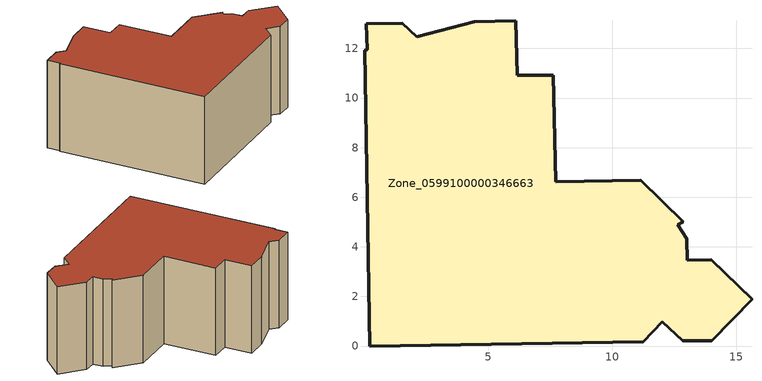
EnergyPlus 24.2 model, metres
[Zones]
Zone_0599100000346663
 floor ground (C_G): 0.02,11.92 0.12,11.94 0.09,12.99 1.53,13.02 2.12,12.47 4.45,13.08 6.12,13.11 6.17,10.92 7.63,10.92 7.72,6.62 11.15,6.69 12.87,5.01 12.65,4.88 13.02,4.33 13.03,3.46 14,3.49 15.64,1.89 14.02,0.22 12.85,0.21 12.02,0.99 11.25,0.18 0.22,0 z0
 wall outside (C_F): 0.22,0 11.25,0.18 12.02,0.99 12.85,0.21 14.02,0.22 15.64,1.89 14,3.49 13.03,3.46 13.02,4.33 12.65,4.88 12.87,5.01 11.15,6.69 7.72,6.62 7.63,10.92 6.17,10.92 6.12,13.11 4.45,13.08 2.12,12.47 1.53,13.02 0.09,12.99 0.12,11.94 0.02,11.92 0.22,0 z0:7.25
 roof outside (C_R): 0.12,11.94 0.02,11.92 0.22,0 11.25,0.18 12.02,0.99 12.85,0.21 14.02,0.22 15.64,1.89 14,3.49 13.03,3.46 13.02,4.33 12.65,4.88 12.87,5.01 11.15,6.69 7.72,6.62 7.63,10.92 6.17,10.92 6.12,13.11 4.45,13.08 2.12,12.47 1.53,13.02 0.09,12.99 z7.25
[BUILDING]
Pand.0599100000346663: North Axis=0; Terrain=City; Loads Convergence Tolerance Value=0.04; Temperature Convergence Tolerance Value=0.4; Solar Distribution=FullExterior; Maximum Number of Warmup Days=25; Minimum Number of Warmup Days=1
[Site:Location]
Rotterdam.The.Hague.AP_ZH_NLD Design_Conditions: Latitude=51.96; Longitude=4.45; Time Zone=1; Elevation=-4.5
[SITE:GROUNDTEMPERATURE:BUILDINGSURFACE]
18, 18, 18, 18, 18, 18, 18, 18, 18, 18, 18, 18
[MATERIAL] Thermal Absorptance=0.9; Solar Absorptance=0.7; Visible Absorptance=0.7
Name | Roughness | Thickness | Conductivity | Density | Specific Heat
G.D.1992-2005 | MediumSmooth | 0.15 | 0.06 | 540 | 1210
F.D.1992-2005 | Rough | 0.3 | 0.12 | 1920 | 840
R.D.1992-2005 | MediumRough | 0.2 | 0.08 | 1500 | 1000
[CONSTRUCTION]
C_G: G.D.1992-2005
C_F: F.D.1992-2005
C_R: R.D.1992-2005
[ZONE]
Zone_0599100000346663: Type=1; Multiplier=1; Ceiling Height=Autocalculate; Volume=Autocalculate; Floor Area=autocalculate; Part of Total Floor Area=Yes
[ZONEINFILTRATION:DESIGNFLOWRATE]
Infil_Zone_0599100000346663: Zone or ZoneList or Space or SpaceList=Zone_0599100000346663; Schedule=AlwaysOn; Design Flow Rate Calculation Method=Flow/Area; Flow Rate per Floor Area=0.0021; Constant Term Coefficient=1; Temperature Term Coefficient=0; Velocity Term Coefficient=0; Velocity Squared Term Coefficient=0
[HVACTEMPLATE:ZONE:IDEALLOADSAIRSYSTEM]
Zone_0599100000346663: Maximum Heating Supply Air Temperature=50; Minimum Cooling Supply Air Temperature=13; Maximum Heating Supply Air Humidity Ratio=0.0156; Minimum Cooling Supply Air Humidity Ratio=0.0077; Heating Limit=NoLimit; Cooling Limit=NoLimit; Dehumidification Control Type=ConstantSensibleHeatRatio; Cooling Sensible Heat Ratio=0.7; Dehumidification Setpoint=60; Humidification Control Type=None; Humidification Setpoint=30; Outdoor Air Method=None; Outdoor Air Flow Rate per Person=0.00944; Outdoor Air Flow Rate per Zone Floor Area=0; Outdoor Air Flow Rate per Zone=0; Demand Controlled Ventilation Type=None; Outdoor Air Economizer Type=NoEconomizer; Heat Recovery Type=None; Sensible Heat Recovery Effectiveness=0.7; Latent Heat Recovery Effectiveness=0.65
[ZONECONTROL:THERMOSTAT]
ThermostatControl_Zone_0599100000346663: Zone or ZoneList=Zone_0599100000346663; Control Type Schedule=DualSetpointControlType; Control 1=Thermostat_Zone_0599100000346663; Temperature Difference Between Cutout And Setpoint=0
[THERMOSTATSETPOINT:DUALSETPOINT]
Thermostat_Zone_0599100000346663: Heating Setpoint Temperature Schedule=HeatingSetpoint_Zone_0599100000346663; Cooling Setpoint Temperature Schedule=CoolingSetpoint_Zone_0599100000346663
[SCHEDULE:COMPACT]
HeatingSetpoint_Zone_0599100000346663: Through: 12/31, For: AllDays, Until: 24:00, 21
CoolingSetpoint_Zone_0599100000346663: Through: 12/31, For: AllDays, Until: 24:00, 24
DualSetpointControlType: Through: 12/31, For: AllDays, Until: 24:00, 4
AlwaysOn: Through: 12/31, For: AllDays, Until: 24:00, 1
